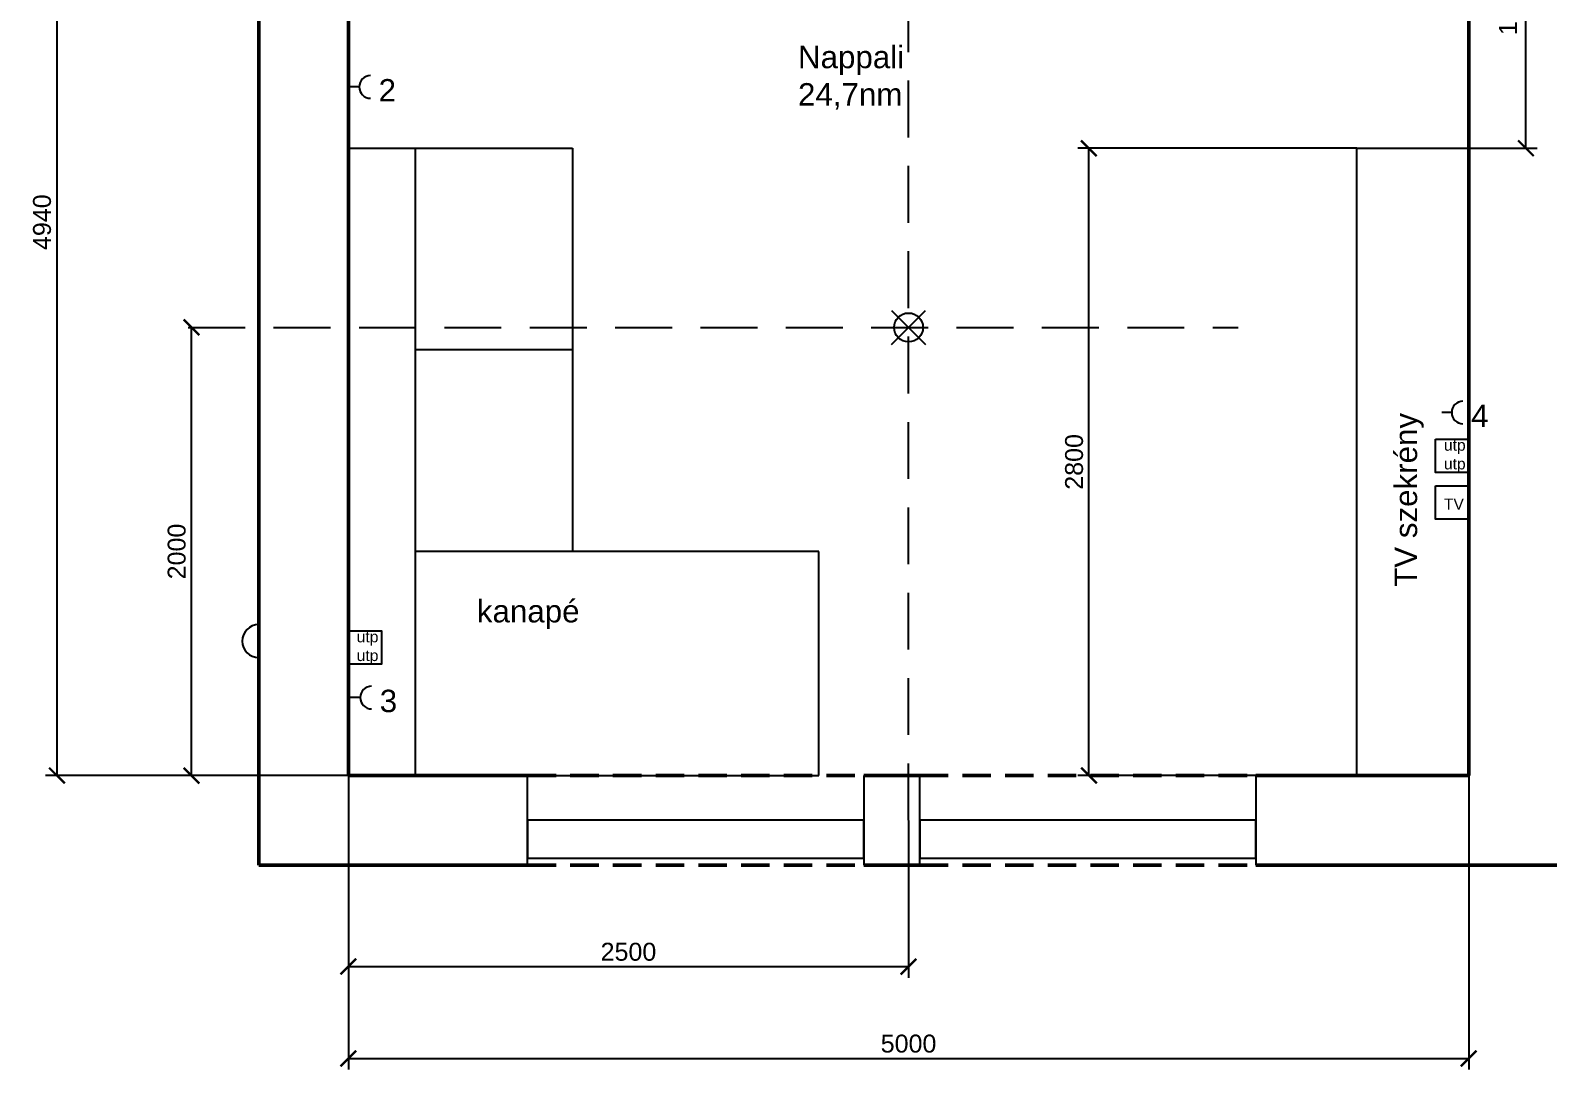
# Model space of a CAD drawing. Header units: metres. Extents: x -98677 to 89321, y -16450 to 242692.
# Drawn here: x -21862 to -15091, y 9348 to 13988 of the extents above; entities that cross this region are included whole.
import ezdxf
from ezdxf import colors
from ezdxf.entities.mleader import LeaderData, LeaderLine
from ezdxf.math import Vec2, Vec3

# ---------------------------------------------------------------- set-up
doc = ezdxf.new("R2010")
doc.units = ezdxf.units.M
doc.header["$LTSCALE"] = 0.001
doc.linetypes.add('DASHED', pattern=[19.05, 12.7, -6.35])
doc.linetypes.add('DASHEDX2', pattern=[38.1, 25.4, -12.7])
for name, color, linetype, lineweight in [('ajtók', 7, 'Continuous', 25), ('külső fal', 7, 'Continuous', 50), ('külső fal - sz', 7, 'DASHED', 50), ('szekrény', 251, 'Continuous', 25)]:
    doc.layers.add(name, color=color, linetype=linetype, lineweight=lineweight)
for name, color, linetype in [('gépészet - kapcsolók', 4, 'Continuous'), ('gépészet - villany', 6, 'Continuous'), ('Méret', 7, 'Continuous')]:
    doc.layers.add(name, color=color, linetype=linetype)
doc.styles.add('dada', font='arial.ttf', dxfattribs={"height": 80})
doc.styles.get("Standard").update_dxf_attribs({"font": 'arial.ttf'})
doc.dimstyles.new('kicsi folyamatos', dxfattribs={"dimscale": 100, "dimtxt": 1, "dimasz": 0.7, "dimexe": 0.5, "dimexo": 0, "dimgap": 0.25, "dimtad": 1, "dimtxsty": 'dada', "dimblk1": 'ARCHTICK', "dimblk2": 'ARCHTICK', "dimsah": 1, "dimcen": 2.5, "dimadec": 0, "dimazin": 0, "dimtfac": 1, "dimtmove": 0, "dimatfit": 3, "dimldrblk": 'ARCHTICK', "dimfxl": 1, "dimarcsym": 0})

# ---------------------------------------------------------------- blocks, each defined once
blk = doc.blocks.new('_ArchTick')
at = {"color": 0, "linetype": 'ByBlock', "const_width": 0.15}
blk.add_lwpolyline([(-0.5, -0.5), (0.5, 0.5)], dxfattribs=at)
blk = doc.blocks.new('*D8')
at = {"layer": 'Defpoints', "color": 0, "ltscale": 10000}
for p in [(-20443.1, 15601.4), (-21744, 10661.4), (-20443.1, 10661.4)]:
    blk.add_point(p, dxfattribs=at)
at = {"layer": 'Méret', "color": 0, "lineweight": -2, "ltscale": 10000}
for p, q in [((-20443.1, 15601.4), (-21794, 15601.4)), ((-21744, 15601.4), (-21744, 10661.4)), ((-20443.1, 10661.4), (-21794, 10661.4))]:
    blk.add_line(p, q, dxfattribs=at)
at = {"layer": 'Méret', "color": 0, "lineweight": -2, "ltscale": 10000, "xscale": 70, "yscale": 70, "zscale": 70}
for p, rotation in [((-21744, 15601.4), 90), ((-21744, 10661.4), 270)]:
    blk.add_blockref('_ArchTick', p, dxfattribs=dict(at, rotation=rotation))
at = {"layer": 'Méret', "color": 0, "ltscale": 10000, "insert": (-21809.9, 13131.4), "char_height": 80, "attachment_point": 5, "rotation": 90, "style": 'dada'}
blk.add_mtext('4940', dxfattribs=at)
blk = doc.blocks.new('*D9')
at = {"layer": 'Defpoints', "color": 0, "ltscale": 10000}
for p in [(-20443.1, 10661.4), (-15443.1, 10661.4), (-15443.1, 9398.5)]:
    blk.add_point(p, dxfattribs=at)
at = {"layer": 'Méret', "color": 0, "lineweight": -2, "ltscale": 10000}
for p, q in [((-20443.1, 10661.4), (-20443.1, 9348.5)), ((-15443.1, 10661.4), (-15443.1, 9348.5)), ((-20443.1, 9398.5), (-15443.1, 9398.5))]:
    blk.add_line(p, q, dxfattribs=at)
at = {"layer": 'Méret', "color": 0, "lineweight": -2, "ltscale": 10000, "xscale": 70, "yscale": 70, "zscale": 70, "rotation": 180}
blk.add_blockref('_ArchTick', (-20443.1, 9398.5), dxfattribs=at)
at = {"layer": 'Méret', "color": 0, "lineweight": -2, "ltscale": 10000, "xscale": 70, "yscale": 70, "zscale": 70}
blk.add_blockref('_ArchTick', (-15443.1, 9398.5), dxfattribs=at)
at = {"layer": 'Méret', "color": 0, "ltscale": 10000, "insert": (-17943.1, 9464.3), "char_height": 80, "attachment_point": 5, "style": 'dada'}
blk.add_mtext('5000', dxfattribs=at)
blk = doc.blocks.new('*D13')
at = {"layer": 'Defpoints', "color": 0, "ltscale": 10000}
for p in [(-17138.2, 13461.4), (-15943.1, 13461.4), (-15943.1, 10661.4)]:
    blk.add_point(p, dxfattribs=at)
at = {"layer": 'Méret', "color": 0, "lineweight": -2, "ltscale": 10000}
for p, q in [((-15943.1, 13461.4), (-17188.2, 13461.4)), ((-17138.2, 10661.4), (-17138.2, 13461.4)), ((-15943.1, 10661.4), (-17188.2, 10661.4))]:
    blk.add_line(p, q, dxfattribs=at)
at = {"layer": 'Méret', "color": 0, "lineweight": -2, "ltscale": 10000, "xscale": 70, "yscale": 70, "zscale": 70}
for p, rotation in [((-17138.2, 13461.4), 90), ((-17138.2, 10661.4), 270)]:
    blk.add_blockref('_ArchTick', p, dxfattribs=dict(at, rotation=rotation))
at = {"layer": 'Méret', "color": 0, "ltscale": 10000, "insert": (-17204, 12061.4), "char_height": 80, "attachment_point": 5, "rotation": 90, "style": 'dada'}
blk.add_mtext('2800', dxfattribs=at)
blk = doc.blocks.new('*D14')
at = {"layer": 'Defpoints', "color": 0, "ltscale": 10000}
for p in [(-15374.3, 14874.7), (-15187.9, 14874.7), (-15443.1, 13461.4)]:
    blk.add_point(p, dxfattribs=at)
at = {"layer": 'Méret', "color": 0, "lineweight": -2, "ltscale": 10000}
for p, q in [((-15374.3, 14874.7), (-15137.9, 14874.7)), ((-15187.9, 13461.4), (-15187.9, 14874.7)), ((-15443.1, 13461.4), (-15137.9, 13461.4))]:
    blk.add_line(p, q, dxfattribs=at)
at = {"layer": 'Méret', "color": 0, "lineweight": -2, "ltscale": 10000, "xscale": 70, "yscale": 70, "zscale": 70}
for p, rotation in [((-15187.9, 14874.7), 90), ((-15187.9, 13461.4), 270)]:
    blk.add_blockref('_ArchTick', p, dxfattribs=dict(at, rotation=rotation))
at = {"layer": 'Méret', "color": 0, "ltscale": 10000, "insert": (-15261, 14168.1), "char_height": 80, "attachment_point": 5, "rotation": 90, "style": 'dada'}
blk.add_mtext('1413,28', dxfattribs=at)
blk = doc.blocks.new('*D54')
at = {"layer": 'Defpoints', "color": 0, "ltscale": 10000}
for p in [(-20443.1, 10661.4), (-17943.1, 10461.4), (-17943.1, 9808.4)]:
    blk.add_point(p, dxfattribs=at)
at = {"layer": 'gépészet - villany', "color": 0, "lineweight": -2, "ltscale": 10000}
for p, q in [((-20443.1, 10661.4), (-20443.1, 9758.4)), ((-17943.1, 10461.4), (-17943.1, 9758.4)), ((-20443.1, 9808.4), (-17943.1, 9808.4))]:
    blk.add_line(p, q, dxfattribs=at)
at = {"layer": 'gépészet - villany', "color": 0, "lineweight": -2, "ltscale": 10000, "xscale": 70, "yscale": 70, "zscale": 70, "rotation": 180}
blk.add_blockref('_ArchTick', (-20443.1, 9808.4), dxfattribs=at)
at = {"layer": 'gépészet - villany', "color": 0, "lineweight": -2, "ltscale": 10000, "xscale": 70, "yscale": 70, "zscale": 70}
blk.add_blockref('_ArchTick', (-17943.1, 9808.4), dxfattribs=at)
at = {"layer": 'gépészet - villany', "color": 0, "ltscale": 10000, "insert": (-19193.1, 9874.2), "char_height": 80, "attachment_point": 5, "style": 'dada'}
blk.add_mtext('2500', dxfattribs=at)
blk = doc.blocks.new('Csillar')
at = {"layer": 'gépészet - villany', "ltscale": 10000}
for p, q in [((-75.7, 75.7), (75.7, -75.7)), ((-75.7, -75.7), (75.7, 75.7))]:
    blk.add_line(p, q, dxfattribs=at)
blk.add_circle((0, 0), 64.4, dxfattribs=at)
blk = doc.blocks.new('*D55')
at = {"layer": 'Defpoints', "color": 0, "ltscale": 10000}
for p in [(-21157.6, 12661.4), (-21143.2, 12661.4), (-20443.1, 10661.4)]:
    blk.add_point(p, dxfattribs=at)
at = {"layer": 'gépészet - villany', "color": 0, "lineweight": -2, "ltscale": 10000}
for p, q in [((-21157.6, 12661.4), (-21093.2, 12661.4)), ((-21143.2, 10661.4), (-21143.2, 12661.4)), ((-20443.1, 10661.4), (-21193.2, 10661.4))]:
    blk.add_line(p, q, dxfattribs=at)
at = {"layer": 'gépészet - villany', "color": 0, "lineweight": -2, "ltscale": 10000, "xscale": 70, "yscale": 70, "zscale": 70}
for p, rotation in [((-21143.2, 12661.4), 90), ((-21143.2, 10661.4), 270)]:
    blk.add_blockref('_ArchTick', p, dxfattribs=dict(at, rotation=rotation))
at = {"layer": 'gépészet - villany', "color": 0, "ltscale": 10000, "insert": (-21209, 11661.4), "char_height": 80, "attachment_point": 5, "rotation": 90, "style": 'dada'}
blk.add_mtext('2000', dxfattribs=at)
blk = doc.blocks.new('Fali lámpa')
at = {"layer": 'gépészet - villany', "ltscale": 10000}
blk.add_line((-139.1, 0), (139.1, 0), dxfattribs=at)
blk.add_arc((0, 0), 73.7, 0, 180, dxfattribs=at)
blk = doc.blocks.new('Villany - konector')
at = {"layer": 'gépészet - kapcsolók', "ltscale": 10000}
blk.add_line((-50.5, 0), (-94.3, 0), dxfattribs=at)
blk.add_arc((0, 0), 50.5, 90, 270, dxfattribs=at)
at = {"layer": 'gépészet - villany', "ltscale": 10000, "style": 'dada'}
blk.add_attdef('DARAB', (36.1, -64.9), '', height=100, dxfattribs=at)
blk = doc.blocks.new('Villany - TV')
at = {"layer": 'gépészet - kapcsolók', "ltscale": 10000}
blk.add_lwpolyline([(-147.8, 0), (0, 0), (0, -147.8), (-147.8, -147.8)], close=True, dxfattribs=at)
at = {"layer": 'gépészet - kapcsolók', "ltscale": 10000, "insert": (-110.8, -56.4), "char_height": 50, "width": 107.62, "attachment_point": 1, "style": 'dada'}
blk.add_mtext('TV', dxfattribs=at)
blk = doc.blocks.new('Villany - UTP dupla')
at = {"layer": 'gépészet - kapcsolók', "ltscale": 10000}
blk.add_lwpolyline([(-147.8, 0), (0, 0), (0, -147.8), (-147.8, -147.8)], close=True, dxfattribs=at)
at = {"layer": 'gépészet - kapcsolók', "ltscale": 10000, "insert": (-110.8, -1.2), "char_height": 50, "width": 107.62, "attachment_point": 1, "style": 'dada'}
blk.add_mtext('utp\\Putp', dxfattribs=at)

msp = doc.modelspace()

# ---------------------------------------------------------------- linework, layer by layer
at = {"layer": 'ajtók'}
for p, q in [((-19643.107, 10261.441), (-19643.107, 10661.441)), ((-18143.107, 10661.441), (-18143.107, 10261.441)), ((-17893.107, 10261.441), (-17893.107, 10661.441)), ((-16393.107, 10661.441), (-16393.107, 10261.441))]:
    msp.add_line(p, q, dxfattribs=at)
at = {"layer": 'ajtók', "color": 7}
for points in [[(-19643.107, 10291.822), (-18143.107, 10291.822), (-18143.107, 10461.441), (-19643.107, 10461.441)], [(-17893.107, 10291.822), (-16393.107, 10291.822), (-16393.107, 10461.441), (-17893.107, 10461.441)]]:
    msp.add_lwpolyline(points, close=True, dxfattribs=at)
at = {"layer": 'gépészet - villany', "linetype": 'DASHEDX2', "ltscale": 10000}
for p, q in [((-17943.107, 10461.441), (-17943.107, 14948.997)), ((-21157.578, 12661.441), (-16472.598, 12661.441))]:
    msp.add_line(p, q, dxfattribs=at)
at = {"layer": 'külső fal'}
for p, q in [((-20843.107, 10261.441), (-20843.107, 16775.655)), ((-20443.107, 16775.655), (-20443.107, 10661.441)), ((-15443.107, 10661.441), (-15443.107, 15601.441)), ((-15443.107, 10661.441), (-15443.107, 15601.441)), ((-20443.107, 10661.441), (-19643.107, 10661.441)), ((-18143.107, 10661.441), (-17893.107, 10661.441)), ((-16393.107, 10661.441), (-15443.107, 10661.441)), ((-20443.107, 10261.441), (-20843.107, 10261.441)), ((-19643.107, 10261.441), (-20843.107, 10261.441)), ((-18143.107, 10261.441), (-17893.107, 10261.441)), ((-16393.107, 10261.441), (-15043.107, 10261.441))]:
    msp.add_line(p, q, dxfattribs=at)
at = {"layer": 'külső fal - sz', "ltscale": 10000}
for p, q in [((-19643.107, 10661.441), (-18143.107, 10661.441)), ((-17893.107, 10661.441), (-16393.107, 10661.441)), ((-19643.107, 10261.441), (-18143.107, 10261.441)), ((-17893.107, 10261.441), (-16393.107, 10261.441))]:
    msp.add_line(p, q, dxfattribs=at)
at = {"layer": 'szekrény', "ltscale": 10000}
for p, q in [((-20443.107, 10661.441), (-20443.107, 13461.441)), ((-20443.107, 13461.441), (-19443.107, 13461.441)), ((-20143.107, 10661.441), (-20143.107, 13461.441)), ((-19443.107, 13461.441), (-19443.107, 11661.441)), ((-15943.107, 10661.441), (-15943.107, 13461.441)), ((-15943.107, 13461.441), (-15443.107, 13461.441)), ((-15443.107, 13461.441), (-15443.107, 10661.441)), ((-19443.107, 12561.441), (-20143.107, 12561.441)), ((-18343.107, 11661.441), (-20143.107, 11661.441)), ((-18343.107, 10661.441), (-18343.107, 11661.441)), ((-20443.107, 10661.441), (-18343.107, 10661.441)), ((-15443.107, 10661.441), (-15943.107, 10661.441))]:
    msp.add_line(p, q, dxfattribs=at)

# ---------------------------------------------------------------- block references
at = {"layer": 'gépészet - kapcsolók', "ltscale": 10000}
msp.add_blockref('Villany - konector', (-20344.251, 13735.001), dxfattribs=at).add_auto_attribs({'DARAB': '2'})
for name, p in [('Villany - UTP dupla', (-15443.107, 12162.474)), ('Villany - TV', (-15443.107, 11954.26)), ('Villany - UTP dupla', (-20295.258, 11307.027))]:
    msp.add_blockref(name, p, dxfattribs=at)
at = {"layer": 'gépészet - villany', "ltscale": 10000}
msp.add_blockref('Csillar', (-17943.107, 12661.441), dxfattribs=at)
for p, values in [((-15468.72, 12281.937), {'DARAB': '4'}), ((-20339.194, 11009.208), {'DARAB': '3'})]:
    msp.add_blockref('Villany - konector', p, dxfattribs=at).add_auto_attribs(values)
at = {"layer": 'külső fal', "ltscale": 10000, "rotation": 90}
msp.add_blockref('Fali lámpa', (-20843.107, 11261.441), dxfattribs=at)

# ---------------------------------------------------------------- texts
at = {"ltscale": 10000, "insert": (-18436.469, 13918.716), "char_height": 100, "width": 1257.45893, "attachment_point": 1, "style": 'dada'}
msp.add_mtext('Nappali\\P24,7nm', dxfattribs=at)
at = {"layer": 'szekrény', "ltscale": 10000, "insert": (-15773.633, 11503.657), "char_height": 100, "width": 907.78879, "attachment_point": 1, "rotation": 90, "style": 'dada'}
msp.add_mtext('TV szekrény', dxfattribs=at)
at = {"layer": 'szekrény', "ltscale": 10000, "insert": (-19869.632, 11444.944), "char_height": 100, "width": 811.90011, "attachment_point": 1, "style": 'dada'}
msp.add_mtext('kanapé', dxfattribs=at)

# ---------------------------------------------------------------- dimensions: what is measured, and where the dimension line sits
at = {"layer": 'gépészet - villany', "ltscale": 10000}
dim = msp.add_linear_dim(base=(-21143.196, 12661.441), p1=(-20443.107, 10661.441), p2=(-21157.578, 12661.441), angle=90, dimstyle='kicsi folyamatos', dxfattribs=at)
dim.commit()
dim.dimension.update_dxf_attribs({"geometry": '*D55', "text_midpoint": (-21209.041, 11661.441)})
dim = msp.add_linear_dim(base=(-17943.107, 9808.403), p1=(-20443.107, 10661.441), p2=(-17943.107, 10461.441), dimstyle='kicsi folyamatos', dxfattribs=at)
dim.commit()
dim.dimension.update_dxf_attribs({"geometry": '*D54', "text_midpoint": (-19193.107, 9874.249)})
at = {"layer": 'Méret', "ltscale": 10000}
for base, p1, p2, picture, middle in [((-21744.014, 10661.441), (-20443.107, 15601.441), (-20443.107, 10661.441), '*D8', (-21809.86, 13131.441)), ((-15187.89, 14874.72), (-15443.107, 13461.441), (-15374.336, 14874.72), '*D14', (-15260.967, 14168.081)), ((-17138.169, 13461.441), (-15943.107, 10661.441), (-15943.107, 13461.441), '*D13', (-17204.015, 12061.441))]:
    dim = msp.add_linear_dim(base=base, p1=p1, p2=p2, angle=90, dimstyle='kicsi folyamatos', override={"dimblk1": 'ArchTick', "dimblk2": 'ArchTick'}, dxfattribs=at)
    dim.commit()
    dim.dimension.update_dxf_attribs({"geometry": picture, "text_midpoint": middle})
dim = msp.add_linear_dim(base=(-15443.107, 9398.476), p1=(-20443.107, 10661.441), p2=(-15443.107, 10661.441), dimstyle='kicsi folyamatos', override={"dimblk1": 'ArchTick', "dimblk2": 'ArchTick'}, dxfattribs=at)
dim.commit()
dim.dimension.update_dxf_attribs({"geometry": '*D9', "text_midpoint": (-17943.107, 9464.322)})

# ---------------------------------------------------------------- leaders
at = {"layer": 'gépészet - kapcsolók', "ltscale": 10000}
ml = msp.add_multileader_mtext('Standard', dxfattribs=at)
ml.set_content('')
ml.set_leader_properties()
ml.build(insert=Vec2(0, 0))
ml.multileader.update_dxf_attribs({"leader_type": 2, "has_dogleg": 0, "text_left_attachment_type": 6, "text_right_attachment_type": 6, "arrow_head_size": 40})
ctx = ml.context
ctx.base_point, ctx.char_height, ctx.arrow_head_size, ctx.plane_origin = Vec3(-14985.31, 17413.339), 2, 40, Vec3(-12885.128, 13161.441)
ctx.left_attachment, ctx.right_attachment = 6, 6
notes = []
notes.append((ctx, [(0, (1, 1, 0), (-14993.31, 17413.339), (1, 0), 8, [(0, [(-12885.128, 13161.441), (-14532.826, 16663.422)], 256, [])])]))
ctx.mtext, ml.multileader.dxf.content_type = None, 0
ml = msp.add_multileader_mtext('Standard', dxfattribs=at)
ml.set_content('')
ml.set_leader_properties()
ml.build(insert=Vec2(0, 0))
ml.multileader.update_dxf_attribs({"leader_type": 2, "has_dogleg": 0, "text_left_attachment_type": 6, "text_right_attachment_type": 6, "arrow_head_size": 40})
ctx = ml.context
ctx.base_point, ctx.char_height, ctx.arrow_head_size, ctx.plane_origin = Vec3(-14985.31, 17413.339), 2, 40, Vec3(-13666.048, 13298.754)
ctx.left_attachment, ctx.right_attachment = 6, 6
notes.append((ctx, [(0, (1, 1, 0), (-14993.31, 17413.339), (1, 0), 8, [(0, [(-13493.196, 13161.441), (-14824.558, 16607.531)], 256, [])])]))
ctx.mtext, ml.multileader.dxf.content_type = None, 0
for ctx, leaders in notes:
    for number, flags, end, landing, length, lines in leaders:
        leader = LeaderData()
        leader.index, (leader.has_last_leader_line, leader.has_dogleg_vector, leader.attachment_direction) = number, flags
        leader.last_leader_point, leader.dogleg_vector, leader.dogleg_length = Vec3(end), Vec3(landing), length
        for number, points, colour, breaks in lines:
            line = LeaderLine()
            line.index, line.vertices, line.color, line.breaks = number, Vec3.list(points), colors.encode_raw_color(colour), breaks
            leader.lines.append(line)
        ctx.leaders.append(leader)

doc.saveas('drawing.dxf')
